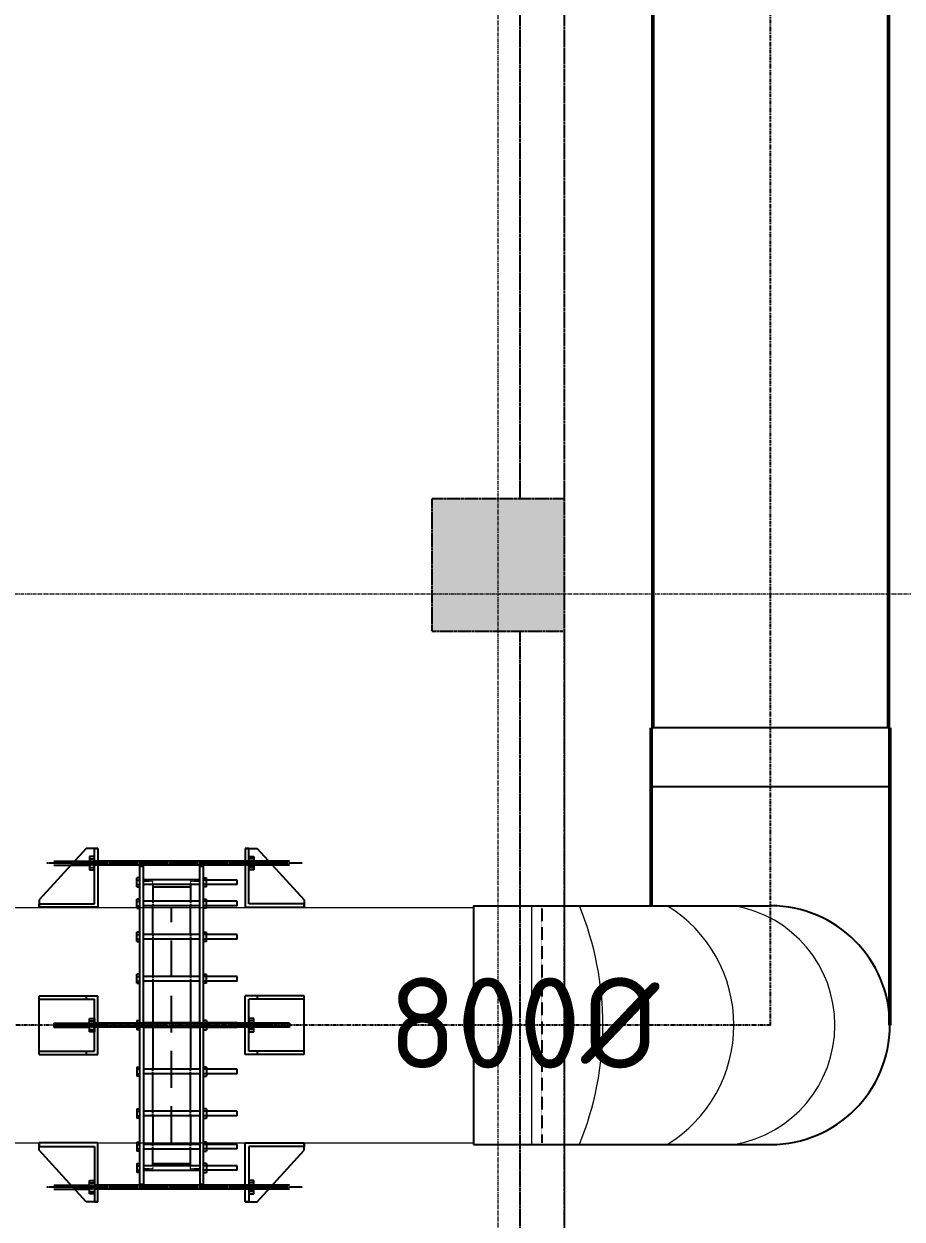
# Model space of a CAD drawing. Header units: inches. Extents: x 86328 to 235202, y 68629 to 184293.
# Drawn here: x 184890 to 187873, y 125070 to 129127 of the extents above; entities that cross this region are included whole.
import ezdxf

# ---------------------------------------------------------------- set-up
doc = ezdxf.new("R2010")
doc.units = ezdxf.units.IN
doc.header["$MEASUREMENT"] = 0
for name, pattern in [('CENTER', [2, 1.25, -0.25, 0.25, -0.25]), ('HIDDEN', [0.375, 0.25, -0.125]), ('PHANTOM2', [1.25, 0.625, -0.125, 0.125, -0.125, 0.125, -0.125])]:
    doc.linetypes.add(name, pattern=pattern)
for name, color, linetype, lineweight in [('.5', 8, 'Continuous', 0), ('DIM', 251, 'Continuous', 0), ('hid', 8, 'HIDDEN', 0)]:
    doc.layers.add(name, color=color, linetype=linetype, lineweight=lineweight)
for name, color, linetype in [('1', 1, 'CENTER'), ('2', 2, 'HIDDEN'), ('sleeve type coupling', 1, 'Continuous'), ('steel elbow 90deg', 3, 'Continuous'), ('text', 3, 'Continuous')]:
    doc.layers.add(name, color=color, linetype=linetype)
doc.styles.add('ISO', font='isocpeur.ttf')

msp = doc.modelspace()

# ---------------------------------------------------------------- hatches: boundary and pattern name
at = {"layer": 'DIM', "linetype": 'HIDDEN', "lineweight": 25, "ltscale": 10}
msp.add_hatch(color=8, dxfattribs=at).paths.add_polyline_path([(186726.3, 127515.4), (186276.3, 127515.4), (186276.3, 127065.4), (186726.3, 127065.4), (186726.3, 127065.4)])

# ---------------------------------------------------------------- linework, layer by layer
at = {"layer": '.5', "color": 8, "linetype": 'CENTER', "ltscale": 10}
for p, q in [((186501.3, 116744.2), (186501.3, 148028.9)), ((193391.9, 127191.7), (128877.6, 127191.7))]:
    msp.add_line(p, q, dxfattribs=at)
at = {"color": 8, "linetype": 'PHANTOM2', "ltscale": 20}
for q in [(187426.3, 135872.7), (178837.6, 125728.4)]:
    msp.add_line((187426.3, 125728.4), q, dxfattribs=at)
at = {"color": 8}
for p, q in [((185102, 126328.4), (184942, 126153.4)), ((185142, 126328.4), (185102, 126328.4)), ((185130, 126140.4), (185130, 126328.4)), ((185130, 126328.4), (185142, 126328.4)), ((185142, 126328.4), (185142, 126128.4)), ((185642.4, 126328.4), (185682.4, 126328.4)), ((185654.4, 126328.4), (185642.4, 126328.4)), ((185642.4, 126328.4), (185642.4, 126128.4)), ((185654.4, 126140.4), (185654.4, 126328.4)), ((185682.4, 126328.4), (185842.4, 126153.4)), ((184942, 126153.4), (184942, 126128.4)), ((185842.4, 126153.4), (185842.4, 126128.4)), ((184942, 126128.4), (184942, 126140.4)), ((184942, 126140.4), (185130, 126140.4)), ((185142, 126128.4), (184942, 126128.4)), ((185642.4, 126128.4), (185842.4, 126128.4)), ((185842.4, 126140.4), (185654.4, 126140.4)), ((185842.4, 126128.4), (185842.4, 126140.4)), ((184942, 125828.4), (185142, 125828.4)), ((184942, 125628.4), (184942, 125828.4)), ((185102, 125828.4), (185102, 125816.4)), ((185142, 125628.4), (185142, 125828.4)), ((185842.4, 125828.4), (185642.4, 125828.4)), ((185642.4, 125628.4), (185642.4, 125828.4)), ((185682.4, 125828.4), (185682.4, 125816.4)), ((185842.4, 125628.4), (185842.4, 125828.4)), ((184942, 125816.4), (185130, 125816.4)), ((185130, 125640.4), (185130, 125816.4)), ((185842.4, 125816.4), (185654.4, 125816.4)), ((185654.4, 125640.4), (185654.4, 125816.4)), ((184942, 125640.4), (185130, 125640.4)), ((184942, 125628.4), (185142, 125628.4)), ((185102, 125640.4), (185102, 125628.4)), ((185842.4, 125628.4), (185642.4, 125628.4)), ((185842.4, 125640.4), (185654.4, 125640.4)), ((185682.4, 125640.4), (185682.4, 125628.4)), ((184942, 125303.4), (184942, 125328.4)), ((184942, 125328.4), (184942, 125316.4)), ((185142, 125328.4), (184942, 125328.4)), ((184942, 125316.4), (185130, 125316.4)), ((185102, 125128.4), (184942, 125303.4)), ((185130, 125316.4), (185130, 125128.4)), ((185142, 125128.4), (185142, 125328.4)), ((185642.4, 125128.4), (185642.4, 125328.4)), ((185642.4, 125328.4), (185842.4, 125328.4)), ((185842.4, 125316.4), (185654.4, 125316.4)), ((185654.4, 125316.4), (185654.4, 125128.4)), ((185682.4, 125128.4), (185842.4, 125303.4)), ((185842.4, 125303.4), (185842.4, 125328.4)), ((185842.4, 125328.4), (185842.4, 125316.4)), ((185142, 125128.4), (185102, 125128.4)), ((185130, 125128.4), (185142, 125128.4)), ((185642.4, 125128.4), (185682.4, 125128.4)), ((185654.4, 125128.4), (185642.4, 125128.4))]:
    msp.add_line(p, q, dxfattribs=at)
at = {"layer": '1', "color": 8, "linetype": 'CENTER', "ltscale": 0.09}
for p, q in [((185836.5, 126278.4), (184966.7, 126278.4)), ((184992, 125728.4), (185792.4, 125728.4)), ((185836.5, 125178.4), (184966.7, 125178.4))]:
    msp.add_line(p, q, dxfattribs=at)
at = {"layer": '1', "color": 8}
for p, q in [((184992, 126285), (185112.8, 126285)), ((185055.4, 126271.8), (185055.4, 126285)), ((185055.4, 126271.8), (185055.4, 126285)), ((185059.5, 126271.8), (185059.5, 126285)), ((185059.5, 126271.8), (185059.5, 126285)), ((185059.5, 126271.8), (185059.5, 126285)), ((185059.5, 126271.8), (185059.5, 126285)), ((185063.5, 126271.8), (185063.5, 126285)), ((185063.5, 126271.8), (185063.5, 126285)), ((185067.4, 126271.8), (185067.4, 126285)), ((185067.4, 126271.8), (185067.4, 126285)), ((185071.4, 126271.8), (185071.4, 126285)), ((185071.4, 126271.8), (185071.4, 126285)), ((185071.4, 126271.8), (185071.4, 126285)), ((185071.4, 126271.8), (185071.4, 126285)), ((185075.5, 126271.8), (185075.5, 126285)), ((185075.5, 126271.8), (185075.5, 126285)), ((185079.6, 126271.8), (185079.6, 126285)), ((185079.6, 126271.8), (185079.6, 126285)), ((185083.7, 126271.8), (185083.7, 126285)), ((185083.7, 126271.8), (185083.7, 126285)), ((185087.8, 126271.8), (185087.8, 126285)), ((185087.8, 126271.8), (185087.8, 126285)), ((185091.9, 126271.8), (185091.9, 126285)), ((185091.9, 126271.8), (185091.9, 126285)), ((185096, 126271.8), (185096, 126285)), ((185096, 126271.8), (185096, 126285)), ((185100, 126271.8), (185100, 126285)), ((185100, 126271.8), (185100, 126285)), ((185104.1, 126271.8), (185104.1, 126285)), ((185104.1, 126271.8), (185104.1, 126285)), ((185108.2, 126271.8), (185108.2, 126285)), ((185108.2, 126271.8), (185108.2, 126285)), ((185112.3, 126271.8), (185112.3, 126285)), ((185112.3, 126271.8), (185112.3, 126285)), ((185130, 126301.1), (185112.8, 126301.1)), ((185112.8, 126301.1), (185112.8, 126255.6)), ((185130, 126301.1), (185112.8, 126301.1)), ((185112.8, 126301.1), (185112.8, 126255.6)), ((185112.8, 126293), (185130, 126293)), ((185112.8, 126293), (185130, 126293)), ((185130, 126255.6), (185130, 126301.1)), ((185130, 126255.6), (185130, 126301.1)), ((185792.4, 126285), (185130, 126285)), ((185132.7, 126271.8), (185132.7, 126285)), ((185132.7, 126271.8), (185132.7, 126285)), ((185136.8, 126271.8), (185136.8, 126285)), ((185136.8, 126271.8), (185136.8, 126285)), ((185140.9, 126271.8), (185140.9, 126285)), ((185140.9, 126271.8), (185140.9, 126285)), ((185145, 126271.8), (185145, 126285)), ((185145, 126271.8), (185145, 126285)), ((185149.1, 126271.8), (185149.1, 126285)), ((185149.1, 126271.8), (185149.1, 126285)), ((185153.2, 126271.8), (185153.2, 126285)), ((185153.2, 126271.8), (185153.2, 126285)), ((185157.3, 126271.8), (185157.3, 126285)), ((185157.3, 126271.8), (185157.3, 126285)), ((185161.3, 126271.8), (185161.3, 126285)), ((185161.3, 126271.8), (185161.3, 126285)), ((185623, 126271.8), (185623, 126285)), ((185623, 126271.8), (185623, 126285)), ((185627.1, 126271.8), (185627.1, 126285)), ((185627.1, 126271.8), (185627.1, 126285)), ((185631.2, 126271.8), (185631.2, 126285)), ((185631.2, 126271.8), (185631.2, 126285)), ((185635.2, 126271.8), (185635.2, 126285)), ((185635.2, 126271.8), (185635.2, 126285)), ((185639.3, 126271.8), (185639.3, 126285)), ((185639.3, 126271.8), (185639.3, 126285)), ((185643.4, 126271.8), (185643.4, 126285)), ((185643.4, 126271.8), (185643.4, 126285)), ((185647.5, 126271.8), (185647.5, 126285)), ((185647.5, 126271.8), (185647.5, 126285)), ((185651.6, 126271.8), (185651.6, 126285)), ((185651.6, 126271.8), (185651.6, 126285)), ((185654.4, 126301.1), (185671.6, 126301.1)), ((185654.4, 126255.6), (185654.4, 126301.1)), ((185654.4, 126301.1), (185671.6, 126301.1)), ((185654.4, 126255.6), (185654.4, 126301.1)), ((185671.6, 126293), (185654.4, 126293)), ((185671.6, 126293), (185654.4, 126293)), ((185671.6, 126301.1), (185671.6, 126255.6)), ((185671.6, 126301.1), (185671.6, 126255.6)), ((185792.4, 126285), (185671.6, 126285)), ((185672, 126271.8), (185672, 126285)), ((185672, 126271.8), (185672, 126285)), ((185676.1, 126271.8), (185676.1, 126285)), ((185676.1, 126271.8), (185676.1, 126285)), ((185680.2, 126271.8), (185680.2, 126285)), ((185680.2, 126271.8), (185680.2, 126285)), ((185684.3, 126271.8), (185684.3, 126285)), ((185684.3, 126271.8), (185684.3, 126285)), ((185688.4, 126271.8), (185688.4, 126285)), ((185688.4, 126271.8), (185688.4, 126285)), ((185692.4, 126271.8), (185692.4, 126285)), ((185692.4, 126271.8), (185692.4, 126285)), ((185696.5, 126271.8), (185696.5, 126285)), ((185696.5, 126271.8), (185696.5, 126285)), ((185700.6, 126271.8), (185700.6, 126285)), ((185700.6, 126271.8), (185700.6, 126285)), ((185704.7, 126271.8), (185704.7, 126285)), ((185704.7, 126271.8), (185704.7, 126285)), ((185708.8, 126271.8), (185708.8, 126285)), ((185708.8, 126271.8), (185708.8, 126285)), ((185712.9, 126271.8), (185712.9, 126285)), ((185712.9, 126271.8), (185712.9, 126285)), ((185712.9, 126271.8), (185712.9, 126285)), ((185712.9, 126271.8), (185712.9, 126285)), ((185717, 126271.8), (185717, 126285)), ((185717, 126271.8), (185717, 126285)), ((185720.8, 126271.8), (185720.8, 126285)), ((185720.8, 126271.8), (185720.8, 126285)), ((185724.9, 126271.8), (185724.9, 126285)), ((185724.9, 126271.8), (185724.9, 126285)), ((185724.9, 126271.8), (185724.9, 126285)), ((185724.9, 126271.8), (185724.9, 126285)), ((185728.9, 126271.8), (185728.9, 126285)), ((185728.9, 126271.8), (185728.9, 126285)), ((184992, 126271.8), (185112.8, 126271.8)), ((185112.8, 126263.8), (185130, 126263.8)), ((185112.8, 126263.8), (185130, 126263.8)), ((185112.8, 126255.6), (185130, 126255.6)), ((185112.8, 126255.6), (185130, 126255.6)), ((185792.4, 126271.8), (185130, 126271.8)), ((185671.6, 126263.8), (185654.4, 126263.8)), ((185671.6, 126263.8), (185654.4, 126263.8)), ((185671.6, 126255.6), (185654.4, 126255.6)), ((185671.6, 126255.6), (185654.4, 126255.6)), ((185792.4, 126271.8), (185671.6, 126271.8)), ((185112.8, 125705.6), (185112.8, 125751.1)), ((185112.8, 125751.1), (185130, 125751.1)), ((185112.8, 125705.6), (185112.8, 125751.1)), ((185112.8, 125751.1), (185130, 125751.1)), ((185130, 125751.1), (185130, 125705.6)), ((185130, 125751.1), (185130, 125705.6)), ((185671.6, 125751.1), (185654.4, 125751.1)), ((185654.4, 125751.1), (185654.4, 125705.6)), ((185671.6, 125751.1), (185654.4, 125751.1)), ((185654.4, 125751.1), (185654.4, 125705.6)), ((185671.6, 125705.6), (185671.6, 125751.1)), ((185671.6, 125705.6), (185671.6, 125751.1)), ((184992, 125735), (185112.8, 125735)), ((184992, 125735), (184992, 125721.8)), ((184992, 125735), (184992, 125721.8)), ((184992, 125721.8), (185112.8, 125721.8)), ((185055.4, 125735), (185055.4, 125721.8)), ((185055.4, 125735), (185055.4, 125721.8)), ((185059.5, 125735), (185059.5, 125721.8)), ((185059.5, 125735), (185059.5, 125721.8)), ((185059.5, 125735), (185059.5, 125721.8)), ((185059.5, 125735), (185059.5, 125721.8)), ((185063.5, 125735), (185063.5, 125721.8)), ((185063.5, 125735), (185063.5, 125721.8)), ((185067.4, 125735), (185067.4, 125721.8)), ((185067.4, 125735), (185067.4, 125721.8)), ((185071.4, 125735), (185071.4, 125721.8)), ((185071.4, 125735), (185071.4, 125721.8)), ((185071.4, 125735), (185071.4, 125721.8)), ((185071.4, 125735), (185071.4, 125721.8)), ((185075.5, 125735), (185075.5, 125721.8)), ((185075.5, 125735), (185075.5, 125721.8)), ((185079.6, 125735), (185079.6, 125721.8)), ((185079.6, 125735), (185079.6, 125721.8)), ((185083.7, 125735), (185083.7, 125721.8)), ((185083.7, 125735), (185083.7, 125721.8)), ((185087.8, 125735), (185087.8, 125721.8)), ((185087.8, 125735), (185087.8, 125721.8)), ((185091.9, 125735), (185091.9, 125721.8)), ((185091.9, 125735), (185091.9, 125721.8)), ((185096, 125735), (185096, 125721.8)), ((185096, 125735), (185096, 125721.8)), ((185100, 125735), (185100, 125721.8)), ((185100, 125735), (185100, 125721.8)), ((185104.1, 125735), (185104.1, 125721.8)), ((185104.1, 125735), (185104.1, 125721.8)), ((185108.2, 125735), (185108.2, 125721.8)), ((185108.2, 125735), (185108.2, 125721.8)), ((185112.3, 125735), (185112.3, 125721.8)), ((185112.3, 125735), (185112.3, 125721.8)), ((185112.8, 125743), (185130, 125743)), ((185112.8, 125743), (185130, 125743)), ((185112.8, 125713.8), (185130, 125713.8)), ((185112.8, 125713.8), (185130, 125713.8)), ((185130, 125705.6), (185112.8, 125705.6)), ((185130, 125705.6), (185112.8, 125705.6)), ((185792.4, 125735), (185130, 125735)), ((185792.4, 125721.8), (185130, 125721.8)), ((185132.7, 125735), (185132.7, 125721.8)), ((185132.7, 125735), (185132.7, 125721.8)), ((185136.8, 125735), (185136.8, 125721.8)), ((185136.8, 125735), (185136.8, 125721.8)), ((185140.9, 125735), (185140.9, 125721.8)), ((185140.9, 125735), (185140.9, 125721.8)), ((185145, 125735), (185145, 125721.8)), ((185145, 125735), (185145, 125721.8)), ((185149.1, 125735), (185149.1, 125721.8)), ((185149.1, 125735), (185149.1, 125721.8)), ((185153.2, 125735), (185153.2, 125721.8)), ((185153.2, 125735), (185153.2, 125721.8)), ((185157.3, 125735), (185157.3, 125721.8)), ((185157.3, 125735), (185157.3, 125721.8)), ((185161.3, 125735), (185161.3, 125721.8)), ((185161.3, 125735), (185161.3, 125721.8)), ((185623, 125735), (185623, 125721.8)), ((185623, 125735), (185623, 125721.8)), ((185627.1, 125735), (185627.1, 125721.8)), ((185627.1, 125735), (185627.1, 125721.8)), ((185631.2, 125735), (185631.2, 125721.8)), ((185631.2, 125735), (185631.2, 125721.8)), ((185635.2, 125735), (185635.2, 125721.8)), ((185635.2, 125735), (185635.2, 125721.8)), ((185639.3, 125735), (185639.3, 125721.8)), ((185639.3, 125735), (185639.3, 125721.8)), ((185643.4, 125735), (185643.4, 125721.8)), ((185643.4, 125735), (185643.4, 125721.8)), ((185647.5, 125735), (185647.5, 125721.8)), ((185647.5, 125735), (185647.5, 125721.8)), ((185651.6, 125735), (185651.6, 125721.8)), ((185651.6, 125735), (185651.6, 125721.8)), ((185671.6, 125743), (185654.4, 125743)), ((185671.6, 125743), (185654.4, 125743)), ((185671.6, 125713.8), (185654.4, 125713.8)), ((185671.6, 125713.8), (185654.4, 125713.8)), ((185654.4, 125705.6), (185671.6, 125705.6)), ((185654.4, 125705.6), (185671.6, 125705.6)), ((185792.4, 125735), (185671.6, 125735)), ((185792.4, 125721.8), (185671.6, 125721.8)), ((185672, 125735), (185672, 125721.8)), ((185672, 125735), (185672, 125721.8)), ((185676.1, 125735), (185676.1, 125721.8)), ((185676.1, 125735), (185676.1, 125721.8)), ((185680.2, 125735), (185680.2, 125721.8)), ((185680.2, 125735), (185680.2, 125721.8)), ((185684.3, 125735), (185684.3, 125721.8)), ((185684.3, 125735), (185684.3, 125721.8)), ((185688.4, 125735), (185688.4, 125721.8)), ((185688.4, 125735), (185688.4, 125721.8)), ((185692.4, 125735), (185692.4, 125721.8)), ((185692.4, 125735), (185692.4, 125721.8)), ((185696.5, 125735), (185696.5, 125721.8)), ((185696.5, 125735), (185696.5, 125721.8)), ((185700.6, 125735), (185700.6, 125721.8)), ((185700.6, 125735), (185700.6, 125721.8)), ((185704.7, 125735), (185704.7, 125721.8)), ((185704.7, 125735), (185704.7, 125721.8)), ((185708.8, 125735), (185708.8, 125721.8)), ((185708.8, 125735), (185708.8, 125721.8)), ((185712.9, 125735), (185712.9, 125721.8)), ((185712.9, 125735), (185712.9, 125721.8)), ((185712.9, 125735), (185712.9, 125721.8)), ((185712.9, 125735), (185712.9, 125721.8)), ((185717, 125735), (185717, 125721.8)), ((185717, 125735), (185717, 125721.8)), ((185720.8, 125735), (185720.8, 125721.8)), ((185720.8, 125735), (185720.8, 125721.8)), ((185724.9, 125735), (185724.9, 125721.8)), ((185724.9, 125735), (185724.9, 125721.8)), ((185724.9, 125735), (185724.9, 125721.8)), ((185724.9, 125735), (185724.9, 125721.8)), ((185728.9, 125735), (185728.9, 125721.8)), ((185728.9, 125735), (185728.9, 125721.8)), ((185792.4, 125735), (185792.4, 125721.8)), ((185792.4, 125735), (185792.4, 125721.8)), ((184992, 125185), (185112.8, 125185)), ((185067.4, 125185), (185067.4, 125171.8)), ((185067.4, 125185), (185067.4, 125171.8)), ((185071.4, 125185), (185071.4, 125171.8)), ((185071.4, 125185), (185071.4, 125171.8)), ((185071.4, 125185), (185071.4, 125171.8)), ((185071.4, 125185), (185071.4, 125171.8)), ((185075.5, 125185), (185075.5, 125171.8)), ((185075.5, 125185), (185075.5, 125171.8)), ((185079.6, 125185), (185079.6, 125171.8)), ((185079.6, 125185), (185079.6, 125171.8)), ((185083.7, 125185), (185083.7, 125171.8)), ((185083.7, 125185), (185083.7, 125171.8)), ((185087.8, 125185), (185087.8, 125171.8)), ((185087.8, 125185), (185087.8, 125171.8)), ((185091.9, 125185), (185091.9, 125171.8)), ((185091.9, 125185), (185091.9, 125171.8)), ((185096, 125185), (185096, 125171.8)), ((185096, 125185), (185096, 125171.8)), ((185100, 125185), (185100, 125171.8)), ((185100, 125185), (185100, 125171.8)), ((185104.1, 125185), (185104.1, 125171.8)), ((185104.1, 125185), (185104.1, 125171.8)), ((185108.2, 125185), (185108.2, 125171.8)), ((185108.2, 125185), (185108.2, 125171.8)), ((185112.3, 125185), (185112.3, 125171.8)), ((185112.3, 125185), (185112.3, 125171.8)), ((185112.8, 125155.6), (185112.8, 125201.1)), ((185112.8, 125201.1), (185130, 125201.1)), ((185112.8, 125155.6), (185112.8, 125201.1)), ((185112.8, 125201.1), (185130, 125201.1)), ((185112.8, 125193), (185130, 125193)), ((185112.8, 125193), (185130, 125193)), ((185130, 125201.1), (185130, 125155.6)), ((185130, 125201.1), (185130, 125155.6)), ((185792.4, 125185), (185130, 125185)), ((185132.7, 125185), (185132.7, 125171.8)), ((185132.7, 125185), (185132.7, 125171.8)), ((185136.8, 125185), (185136.8, 125171.8)), ((185136.8, 125185), (185136.8, 125171.8)), ((185140.9, 125185), (185140.9, 125171.8)), ((185140.9, 125185), (185140.9, 125171.8)), ((185145, 125185), (185145, 125171.8)), ((185145, 125185), (185145, 125171.8)), ((185149.1, 125185), (185149.1, 125171.8)), ((185149.1, 125185), (185149.1, 125171.8)), ((185153.2, 125185), (185153.2, 125171.8)), ((185153.2, 125185), (185153.2, 125171.8)), ((185157.3, 125185), (185157.3, 125171.8)), ((185157.3, 125185), (185157.3, 125171.8)), ((185161.3, 125185), (185161.3, 125171.8)), ((185161.3, 125185), (185161.3, 125171.8)), ((185623, 125185), (185623, 125171.8)), ((185623, 125185), (185623, 125171.8)), ((185627.1, 125185), (185627.1, 125171.8)), ((185627.1, 125185), (185627.1, 125171.8)), ((185631.2, 125185), (185631.2, 125171.8)), ((185631.2, 125185), (185631.2, 125171.8)), ((185635.2, 125185), (185635.2, 125171.8)), ((185635.2, 125185), (185635.2, 125171.8)), ((185639.3, 125185), (185639.3, 125171.8)), ((185639.3, 125185), (185639.3, 125171.8)), ((185643.4, 125185), (185643.4, 125171.8)), ((185643.4, 125185), (185643.4, 125171.8)), ((185647.5, 125185), (185647.5, 125171.8)), ((185647.5, 125185), (185647.5, 125171.8)), ((185651.6, 125185), (185651.6, 125171.8)), ((185651.6, 125185), (185651.6, 125171.8)), ((185671.6, 125201.1), (185654.4, 125201.1)), ((185654.4, 125201.1), (185654.4, 125155.6)), ((185671.6, 125201.1), (185654.4, 125201.1)), ((185654.4, 125201.1), (185654.4, 125155.6)), ((185671.6, 125193), (185654.4, 125193)), ((185671.6, 125193), (185654.4, 125193)), ((185671.6, 125155.6), (185671.6, 125201.1)), ((185671.6, 125155.6), (185671.6, 125201.1)), ((185792.4, 125185), (185671.6, 125185)), ((185672, 125185), (185672, 125171.8)), ((185672, 125185), (185672, 125171.8)), ((185676.1, 125185), (185676.1, 125171.8)), ((185676.1, 125185), (185676.1, 125171.8)), ((185680.2, 125185), (185680.2, 125171.8)), ((185680.2, 125185), (185680.2, 125171.8)), ((185684.3, 125185), (185684.3, 125171.8)), ((185684.3, 125185), (185684.3, 125171.8)), ((185688.4, 125185), (185688.4, 125171.8)), ((185688.4, 125185), (185688.4, 125171.8)), ((185692.4, 125185), (185692.4, 125171.8)), ((185692.4, 125185), (185692.4, 125171.8)), ((185696.5, 125185), (185696.5, 125171.8)), ((185696.5, 125185), (185696.5, 125171.8)), ((185700.6, 125185), (185700.6, 125171.8)), ((185700.6, 125185), (185700.6, 125171.8)), ((185704.7, 125185), (185704.7, 125171.8)), ((185704.7, 125185), (185704.7, 125171.8)), ((185708.8, 125185), (185708.8, 125171.8)), ((185708.8, 125185), (185708.8, 125171.8)), ((185712.9, 125185), (185712.9, 125171.8)), ((185712.9, 125185), (185712.9, 125171.8)), ((185712.9, 125185), (185712.9, 125171.8)), ((185712.9, 125185), (185712.9, 125171.8)), ((185717, 125185), (185717, 125171.8)), ((185717, 125185), (185717, 125171.8)), ((185720.8, 125185), (185720.8, 125171.8)), ((185720.8, 125185), (185720.8, 125171.8)), ((185724.9, 125185), (185724.9, 125171.8)), ((185724.9, 125185), (185724.9, 125171.8)), ((185724.9, 125185), (185724.9, 125171.8)), ((185724.9, 125185), (185724.9, 125171.8)), ((185728.9, 125185), (185728.9, 125171.8)), ((185728.9, 125185), (185728.9, 125171.8)), ((184992, 125171.8), (185112.8, 125171.8)), ((185112.8, 125163.8), (185130, 125163.8)), ((185112.8, 125163.8), (185130, 125163.8)), ((185130, 125155.6), (185112.8, 125155.6)), ((185130, 125155.6), (185112.8, 125155.6)), ((185792.4, 125171.8), (185130, 125171.8)), ((185671.6, 125163.8), (185654.4, 125163.8)), ((185671.6, 125163.8), (185654.4, 125163.8)), ((185654.4, 125155.6), (185671.6, 125155.6)), ((185654.4, 125155.6), (185671.6, 125155.6)), ((185792.4, 125171.8), (185671.6, 125171.8))]:
    msp.add_line(p, q, dxfattribs=at)
at = {"layer": '1', "color": 8, "linetype": 'HIDDEN', "ltscale": 0.009}
for p, q in [((185130, 126285), (185112.8, 126285)), ((185116.4, 126271.8), (185116.4, 126285)), ((185116.4, 126271.8), (185116.4, 126285)), ((185120.5, 126271.8), (185120.5, 126285)), ((185120.5, 126271.8), (185120.5, 126285)), ((185124.6, 126271.8), (185124.6, 126285)), ((185124.6, 126271.8), (185124.6, 126285)), ((185128.7, 126271.8), (185128.7, 126285)), ((185128.7, 126271.8), (185128.7, 126285)), ((185654.4, 126285), (185671.6, 126285)), ((185655.7, 126271.8), (185655.7, 126285)), ((185655.7, 126271.8), (185655.7, 126285)), ((185659.8, 126271.8), (185659.8, 126285)), ((185659.8, 126271.8), (185659.8, 126285)), ((185663.8, 126271.8), (185663.8, 126285)), ((185663.8, 126271.8), (185663.8, 126285)), ((185667.9, 126271.8), (185667.9, 126285)), ((185667.9, 126271.8), (185667.9, 126285)), ((185130, 126271.8), (185112.8, 126271.8)), ((185654.4, 126271.8), (185671.6, 126271.8)), ((185130, 125735), (185112.8, 125735)), ((185130, 125721.8), (185112.8, 125721.8)), ((185116.4, 125735), (185116.4, 125721.8)), ((185116.4, 125735), (185116.4, 125721.8)), ((185120.5, 125735), (185120.5, 125721.8)), ((185120.5, 125735), (185120.5, 125721.8)), ((185124.6, 125735), (185124.6, 125721.8)), ((185124.6, 125735), (185124.6, 125721.8)), ((185128.7, 125735), (185128.7, 125721.8)), ((185128.7, 125735), (185128.7, 125721.8)), ((185654.4, 125735), (185671.6, 125735)), ((185654.4, 125721.8), (185671.6, 125721.8)), ((185655.7, 125735), (185655.7, 125721.8)), ((185655.7, 125735), (185655.7, 125721.8)), ((185659.8, 125735), (185659.8, 125721.8)), ((185659.8, 125735), (185659.8, 125721.8)), ((185663.8, 125735), (185663.8, 125721.8)), ((185663.8, 125735), (185663.8, 125721.8)), ((185667.9, 125735), (185667.9, 125721.8)), ((185667.9, 125735), (185667.9, 125721.8)), ((185130, 125185), (185112.8, 125185)), ((185116.4, 125185), (185116.4, 125171.8)), ((185116.4, 125185), (185116.4, 125171.8)), ((185120.5, 125185), (185120.5, 125171.8)), ((185120.5, 125185), (185120.5, 125171.8)), ((185124.6, 125185), (185124.6, 125171.8)), ((185124.6, 125185), (185124.6, 125171.8)), ((185128.7, 125185), (185128.7, 125171.8)), ((185128.7, 125185), (185128.7, 125171.8)), ((185654.4, 125185), (185671.6, 125185)), ((185655.7, 125185), (185655.7, 125171.8)), ((185655.7, 125185), (185655.7, 125171.8)), ((185659.8, 125185), (185659.8, 125171.8)), ((185659.8, 125185), (185659.8, 125171.8)), ((185663.8, 125185), (185663.8, 125171.8)), ((185663.8, 125185), (185663.8, 125171.8)), ((185667.9, 125185), (185667.9, 125171.8)), ((185667.9, 125185), (185667.9, 125171.8)), ((185130, 125171.8), (185112.8, 125171.8)), ((185654.4, 125171.8), (185671.6, 125171.8))]:
    msp.add_line(p, q, dxfattribs=at)
at = {"layer": '2', "color": 8}
for p, q in [((187826.3, 126737.6), (187026.3, 126737.6)), ((186649.3, 126128.3), (186649.3, 125328.3))]:
    msp.add_line(p, q, dxfattribs=at)
at = {"layer": '2', "color": 8, "linetype": 'HIDDEN', "ltscale": 500}
msp.add_line((185392.1, 125328.3), (185392.2, 126128.3), dxfattribs=at)
at = {"layer": 'DIM', "color": 8, "lineweight": 50}
for p, q in [((187026.3, 126737.6), (187026.3, 135165.2)), ((187826.3, 126737.6), (187826.3, 135165.2)), ((187021.1, 126737.6), (187021.1, 126133.6)), ((187831.5, 126737.6), (187831.5, 125728.4))]:
    msp.add_line(p, q, dxfattribs=at)
at = {"layer": 'DIM', "color": 8, "linetype": 'HIDDEN', "lineweight": 25, "ltscale": 10}
for p, q in [((186576.3, 127515.4), (186576.3, 133315.4)), ((186726.3, 127515.4), (186726.3, 133315.4)), ((186726.3, 127515.4), (186276.3, 127515.4)), ((186276.3, 127515.4), (186276.3, 127065.4)), ((186726.3, 127065.4), (186726.3, 127515.4)), ((186276.3, 127065.4), (186726.3, 127065.4)), ((186576.3, 121265.4), (186576.3, 127065.4)), ((186726.3, 121265.4), (186726.3, 127065.4))]:
    msp.add_line(p, q, dxfattribs=at)
at = {"layer": 'DIM', "color": 8, "linetype": 'Continuous'}
msp.add_line((186726.3, 127065.4), (186726.3, 124065.4), dxfattribs=at)
at = {"layer": 'DIM', "color": 8}
for p, q in [((184367.1, 126128.3), (186417.1, 126128.3)), ((186615.9, 125323.2), (186615.9, 126133.6)), ((184367.1, 125328.3), (186417.1, 125328.3))]:
    msp.add_line(p, q, dxfattribs=at)
for centre, radius, start, end in [((185785.3, 125728.4), 1071.4, 337.7777, 22.2223), ((186826.7, 125728.4), 475.2, 301.4923, 58.5077), ((187233.9, 125728.4), 411, 279.6634, 80.3366)]:
    msp.add_arc(centre, radius, start, end, dxfattribs=at)
at = {"layer": 'hid', "color": 8, "ltscale": 0.1}
for p, q in [((185328.5, 126215.7), (185296.5, 126215.7)), ((185328.5, 126205.4), (185328.5, 126215.7)), ((185455.9, 126215.7), (185455.9, 126205.4)), ((185487.9, 126215.7), (185455.9, 126215.7)), ((185328.5, 125240.9), (185296.5, 125240.9)), ((185328.5, 125251.3), (185328.5, 125240.9)), ((185455.9, 125240.9), (185455.9, 125251.3)), ((185487.9, 125240.9), (185455.9, 125240.9))]:
    msp.add_line(p, q, dxfattribs=at)
at = {"layer": 'sleeve type coupling', "color": 8}
for p, q in [((185284.5, 125188.3), (185284.5, 126268.3)), ((185284.5, 126268.3), (185296.5, 126268.3)), ((185296.5, 125728.3), (185296.5, 126268.3)), ((185487.9, 125728.3), (185487.9, 126268.3)), ((185487.9, 126268.3), (185499.9, 126268.3)), ((185499.9, 125188.3), (185499.9, 126268.3)), ((185284.5, 126228.8), (185274.2, 126228.8)), ((185274.2, 126197.9), (185274.2, 126228.8)), ((185274.2, 126221.1), (185284.5, 126221.1)), ((185274.2, 126205.7), (185284.5, 126205.7)), ((185274.2, 126197.9), (185284.5, 126197.9)), ((185487.9, 126221.4), (185296.5, 126221.4)), ((185487.9, 126205.4), (185296.5, 126205.4)), ((185328.5, 126205.4), (185328.5, 126148.9)), ((185328.5, 126198.2), (185455.9, 126198.2)), ((185455.9, 126205.4), (185455.9, 126148.9)), ((185499.9, 126228.8), (185510.2, 126228.8)), ((185614.5, 126221.1), (185499.9, 126221.1)), ((185614.5, 126205.7), (185499.9, 126205.7)), ((185510.2, 126197.9), (185499.9, 126197.9)), ((185510.2, 126197.9), (185510.2, 126228.8)), ((185614.5, 126205.7), (185614.5, 126221.1)), ((185284.5, 126156.4), (185274.2, 126156.4)), ((185274.2, 126125.5), (185274.2, 126156.4)), ((185499.9, 126156.4), (185510.2, 126156.4)), ((185510.2, 126125.5), (185510.2, 126156.4)), ((185274.2, 126148.7), (185284.5, 126148.7)), ((185274.2, 126133.2), (185284.5, 126133.2)), ((185274.2, 126125.5), (185284.5, 126125.5)), ((185487.9, 126148.9), (185296.5, 126148.9)), ((185487.9, 126132.9), (185296.5, 126132.9)), ((185328.5, 126036.1), (185328.5, 126132.9)), ((185455.9, 126036.1), (185455.9, 126132.9)), ((185614.5, 126148.7), (185499.9, 126148.7)), ((185614.5, 126133.2), (185499.9, 126133.2)), ((185510.2, 126125.5), (185499.9, 126125.5)), ((185614.5, 126133.2), (185614.5, 126148.7)), ((185284.5, 126043.5), (185274.2, 126043.5)), ((185274.2, 126012.7), (185274.2, 126043.5)), ((185274.2, 126035.8), (185284.5, 126035.8)), ((185487.9, 126036.1), (185296.5, 126036.1)), ((185499.9, 126043.5), (185510.2, 126043.5)), ((185614.5, 126035.8), (185499.9, 126035.8)), ((185510.2, 126012.7), (185510.2, 126043.5)), ((185614.5, 126020.4), (185614.5, 126035.8)), ((185274.2, 126020.4), (185284.5, 126020.4)), ((185274.2, 126012.7), (185284.5, 126012.7)), ((185487.9, 126020.1), (185296.5, 126020.1)), ((185328.5, 126020.1), (185328.5, 125893.9)), ((185455.9, 126020.1), (185455.9, 125893.9)), ((185614.5, 126020.4), (185499.9, 126020.4)), ((185510.2, 126012.7), (185499.9, 126012.7)), ((185274.2, 125870.5), (185274.2, 125901.4)), ((185284.5, 125901.4), (185274.2, 125901.4)), ((185274.2, 125893.7), (185284.5, 125893.7)), ((185274.2, 125878.2), (185284.5, 125878.2)), ((185274.2, 125870.5), (185284.5, 125870.5)), ((185487.9, 125893.9), (185296.5, 125893.9)), ((185487.9, 125877.9), (185296.5, 125877.9)), ((185328.5, 125877.9), (185328.5, 125736.3)), ((185455.9, 125877.9), (185455.9, 125736.3)), ((185499.9, 125901.4), (185510.2, 125901.4)), ((185614.5, 125893.7), (185499.9, 125893.7)), ((185614.5, 125878.2), (185499.9, 125878.2)), ((185510.2, 125870.5), (185499.9, 125870.5)), ((185510.2, 125870.5), (185510.2, 125901.4)), ((185614.5, 125878.2), (185614.5, 125893.7)), ((185274.2, 125743.8), (185274.2, 125712.9)), ((185274.2, 125743.8), (185284.5, 125743.8)), ((185274.2, 125736.1), (185284.5, 125736.1)), ((185274.2, 125720.6), (185284.5, 125720.6)), ((185284.5, 125712.9), (185274.2, 125712.9)), ((185487.9, 125736.3), (185296.5, 125736.3)), ((185296.5, 125728.3), (185296.5, 125188.3)), ((185487.9, 125720.3), (185296.5, 125720.3)), ((185328.5, 125720.3), (185328.5, 125578.7)), ((185455.9, 125720.3), (185455.9, 125578.7)), ((185487.9, 125728.3), (185487.9, 125188.3)), ((185510.2, 125743.8), (185499.9, 125743.8)), ((185614.5, 125736), (185499.9, 125736.1)), ((185614.5, 125720.6), (185499.9, 125720.6)), ((185499.9, 125712.9), (185510.2, 125712.9)), ((185510.2, 125743.8), (185510.2, 125712.9)), ((185614.5, 125720.6), (185614.5, 125736)), ((185274.2, 125586.2), (185284.5, 125586.2)), ((185274.2, 125586.2), (185274.2, 125555.3)), ((185510.2, 125586.2), (185499.9, 125586.2)), ((185510.2, 125586.2), (185510.2, 125555.3)), ((185274.2, 125578.5), (185284.5, 125578.5)), ((185274.2, 125563), (185284.5, 125563)), ((185284.5, 125555.3), (185274.2, 125555.3)), ((185487.9, 125578.7), (185296.5, 125578.7)), ((185487.9, 125562.7), (185296.5, 125562.7)), ((185328.5, 125436.6), (185328.5, 125562.7)), ((185455.9, 125436.6), (185455.9, 125562.7)), ((185614.5, 125578.4), (185499.9, 125578.5)), ((185614.5, 125563), (185499.9, 125563)), ((185499.9, 125555.3), (185510.2, 125555.3)), ((185614.5, 125563), (185614.5, 125578.4)), ((185274.2, 125444), (185274.2, 125413.1)), ((185274.2, 125444), (185284.5, 125444)), ((185274.2, 125436.3), (185284.5, 125436.3)), ((185274.2, 125420.9), (185284.5, 125420.9)), ((185487.9, 125436.6), (185296.5, 125436.6)), ((185487.9, 125420.6), (185296.5, 125420.6)), ((185328.5, 125420.6), (185328.5, 125323.7)), ((185455.9, 125420.6), (185455.9, 125323.7)), ((185510.2, 125444), (185499.9, 125444)), ((185614.5, 125436.3), (185499.9, 125436.3)), ((185614.5, 125420.8), (185499.9, 125420.9)), ((185510.2, 125444), (185510.2, 125413.1)), ((185614.5, 125420.8), (185614.5, 125436.3)), ((185284.5, 125413.1), (185274.2, 125413.1)), ((185499.9, 125413.1), (185510.2, 125413.1)), ((185274.2, 125331.2), (185274.2, 125300.3)), ((185274.2, 125331.2), (185284.5, 125331.2)), ((185274.2, 125323.5), (185284.5, 125323.5)), ((185274.2, 125308), (185284.5, 125308)), ((185284.5, 125300.3), (185274.2, 125300.3)), ((185487.9, 125323.7), (185296.5, 125323.7)), ((185487.9, 125307.7), (185296.5, 125307.7)), ((185328.5, 125251.3), (185328.5, 125307.7)), ((185455.9, 125251.3), (185455.9, 125307.7)), ((185510.2, 125331.2), (185499.9, 125331.2)), ((185614.5, 125323.4), (185499.9, 125323.5)), ((185614.5, 125308), (185499.9, 125308)), ((185499.9, 125300.3), (185510.2, 125300.3)), ((185510.2, 125331.2), (185510.2, 125300.3)), ((185614.5, 125308), (185614.5, 125323.4)), ((185274.2, 125258.7), (185274.2, 125227.9)), ((185274.2, 125258.7), (185284.5, 125258.7)), ((185328.5, 125258.4), (185455.9, 125258.4)), ((185510.2, 125258.7), (185499.9, 125258.7)), ((185510.2, 125258.7), (185510.2, 125227.9)), ((185274.2, 125251), (185284.5, 125251)), ((185274.2, 125235.6), (185284.5, 125235.6)), ((185284.5, 125227.9), (185274.2, 125227.9)), ((185487.9, 125251.3), (185296.5, 125251.3)), ((185487.9, 125235.3), (185296.5, 125235.3)), ((185614.5, 125251), (185499.9, 125251)), ((185614.5, 125235.6), (185499.9, 125235.6)), ((185499.9, 125227.9), (185510.2, 125227.9)), ((185614.5, 125235.6), (185614.5, 125251)), ((185284.5, 125188.3), (185296.5, 125188.3)), ((185487.9, 125188.3), (185499.9, 125188.3))]:
    msp.add_line(p, q, dxfattribs=at)
at = {"layer": 'sleeve type coupling', "color": 8, "linetype": 'HIDDEN', "ltscale": 25}
for p, q in [((185328.5, 126148.9), (185328.5, 126132.9)), ((185328.5, 126148.9), (185328.5, 126132.9)), ((185328.5, 126148.9), (185328.5, 126132.9)), ((185455.9, 126148.9), (185455.9, 126132.9)), ((185455.9, 126148.9), (185455.9, 126132.9)), ((185455.9, 126148.9), (185455.9, 126132.9)), ((185328.5, 126036.1), (185328.5, 126020.1)), ((185455.9, 126036.1), (185455.9, 126020.1)), ((185328.5, 125893.9), (185328.5, 125877.9)), ((185455.9, 125893.9), (185455.9, 125877.9)), ((185328.5, 125720.3), (185328.5, 125736.3)), ((185455.9, 125720.3), (185455.9, 125736.3)), ((185328.5, 125562.7), (185328.5, 125578.7)), ((185455.9, 125562.7), (185455.9, 125578.7)), ((185328.5, 125420.6), (185328.5, 125436.6)), ((185455.9, 125420.6), (185455.9, 125436.6)), ((185328.5, 125307.7), (185328.5, 125323.7)), ((185328.5, 125307.7), (185328.5, 125323.7)), ((185328.5, 125307.7), (185328.5, 125323.7)), ((185455.9, 125307.7), (185455.9, 125323.7)), ((185455.9, 125307.7), (185455.9, 125323.7)), ((185455.9, 125307.7), (185455.9, 125323.7))]:
    msp.add_line(p, q, dxfattribs=at)
at = {"layer": 'steel elbow 90deg', "color": 8}
for p, q in [((187831.5, 126737.6), (187021.1, 126737.6)), ((187021.1, 126538.8), (187831.5, 126538.8)), ((186417.1, 126133.6), (186417.1, 125323.2)), ((186417.1, 126133.6), (187426.3, 126133.6)), ((186417.1, 125323.2), (187426.3, 125323.2))]:
    msp.add_line(p, q, dxfattribs=at)
msp.add_arc((187426.3, 125728.4), 405.2, 270, 90, dxfattribs=at)

# ---------------------------------------------------------------- texts
at = {"layer": 'text', "color": 8, "style": 'ISO'}
msp.add_text('800%%C', height=307.62, dxfattribs=at).set_placement((186128.5, 125582))

doc.saveas('drawing.dxf')
